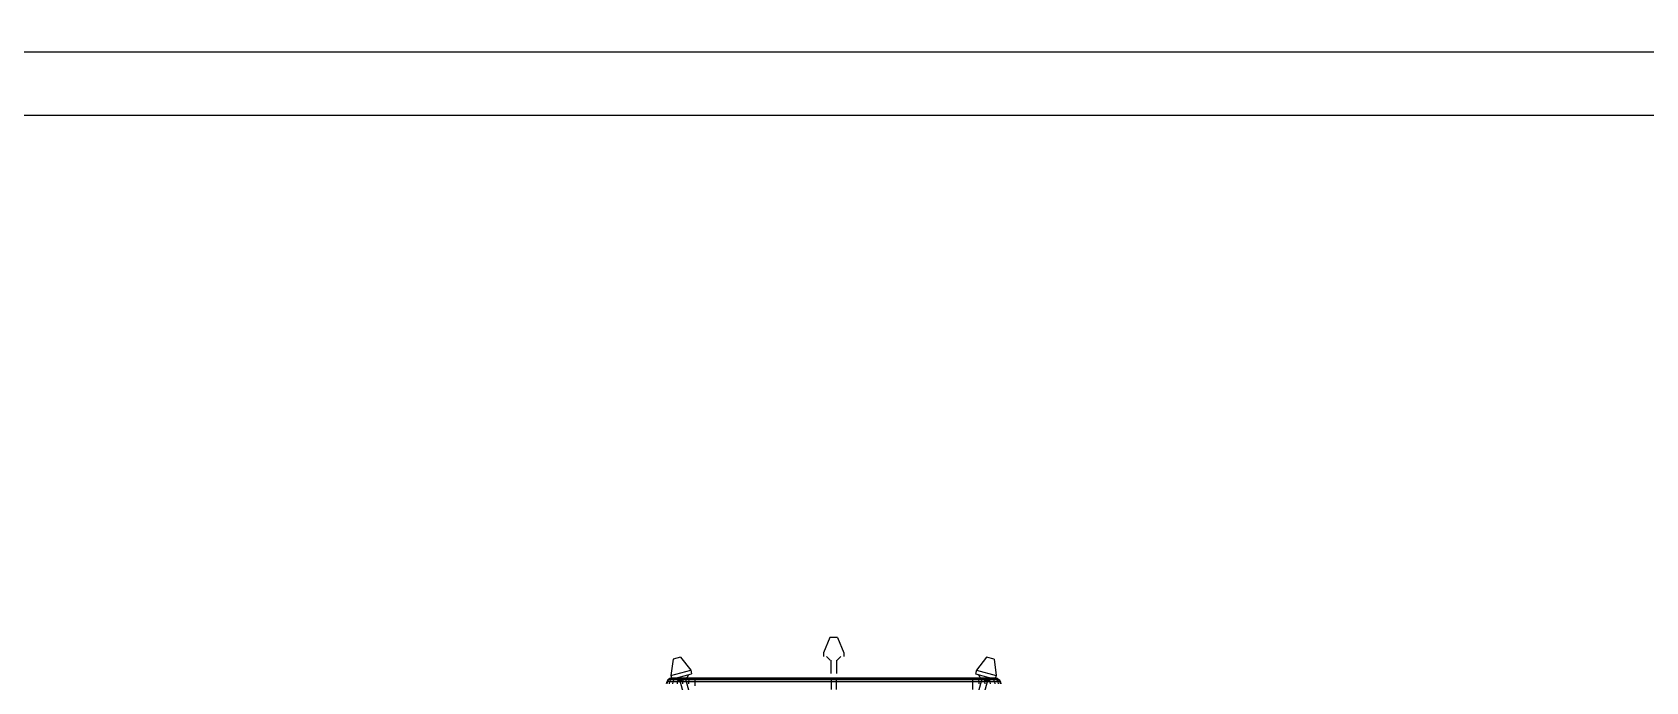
# Model space of a CAD drawing. Header units: metres. Extents: x 0 to 63075, y 0 to 44550.
# Drawn here: x 52216 to 53271, y 42014 to 42439 of the extents above; entities that cross this region are included whole.
import ezdxf

# ---------------------------------------------------------------- set-up
doc = ezdxf.new("R2010")
doc.units = ezdxf.units.M
doc.header["$LTSCALE"] = 75
for name, color, linetype in [('GSB', 7, 'Continuous'), ('ML6', 1, 'Continuous'), ('SDM', 7, 'Continuous'), ('SL1', 8, 'Continuous')]:
    doc.layers.add(name, color=color, linetype=linetype)
doc.styles.add('ROMANS', font='ROMANS.SHX')
doc.dimstyles.new('75___1-75', dxfattribs={"dimscale": 75, "dimtxt": 2.5, "dimasz": 2, "dimexe": 1.5, "dimexo": 1, "dimgap": 0.5, "dimtad": 1, "dimdec": 0, "dimzin": 12, "dimtxsty": 'ROMANS', "dimcen": 0, "dimclrd": 256, "dimclre": 256, "dimclrt": 3, "dimazin": 3, "dimtfac": 1, "dimtdec": 0, "dimtmove": 0, "dimatfit": 0, "dimfxl": 1, "dimlwd": -1, "dimlwe": -1, "dimarcsym": 0})

# ---------------------------------------------------------------- blocks, each defined once
blk = doc.blocks.new('A$C6bae614f')
at = {"layer": 'SL1'}
for p, q in [((349170.6, 57339.8), (379580.6, 57339.8)), ((349470.6, 57064.3), (379299.6, 57064.3)), ((365353.6, 54790.6), (365326, 54724.7)), ((365387.3, 54790.6), (365353.6, 54790.6)), ((365387.3, 54790.6), (365414.9, 54724.7)), ((364671.7, 54696.4), (364662, 54625.6)), ((364704.2, 54705.1), (364671.7, 54696.4)), ((364704.2, 54705.1), (364747.9, 54648.6)), ((365326, 54724.7), (365326, 54708.9)), ((365354.9, 54692.9), (365339, 54708.9)), ((365357.7, 54692.9), (365357.7, 54634.5)), ((365383.1, 54692.9), (365383.1, 54634.5)), ((365386, 54692.9), (365401.9, 54708.9)), ((365414.9, 54724.7), (365414.9, 54708.9)), ((366036.7, 54705.1), (365993, 54648.6)), ((366069.2, 54696.4), (366036.7, 54705.1)), ((366069.2, 54696.4), (366078.8, 54625.5)), ((364648.7, 54606.7), (364643.4, 54598.8)), ((364651.7, 54606.7), (364646.5, 54598.8)), ((364656.6, 54612), (364648.7, 54606.7)), ((366092.2, 54606.7), (364648.7, 54606.7)), ((364659.4, 54612), (364651.7, 54606.7)), ((364660.3, 54606.7), (364655.6, 54598.8)), ((364666, 54613.9), (364656.6, 54612)), ((366084.3, 54612), (364656.6, 54612)), ((364668.5, 54613.9), (364659.4, 54612)), ((364667.5, 54612), (364660.3, 54606.7)), ((364662, 54625.6), (364747.9, 54648.6)), ((364662, 54625.6), (364666.1, 54610.3)), ((366074.9, 54613.8), (364666, 54613.9)), ((364666.1, 54610.3), (364752, 54633.3)), ((364675.9, 54613.9), (364667.5, 54612)), ((364674.3, 54606.7), (364670.2, 54598.8)), ((364680.5, 54612), (364674.3, 54606.7)), ((364698.2, 54602.4), (364678.7, 54613.7)), ((364687.8, 54613.9), (364680.5, 54612)), ((364692.9, 54606.7), (364689.6, 54598.8)), ((364697.8, 54612), (364692.9, 54606.7)), ((364703.6, 54613.9), (364697.8, 54612)), ((364698.2, 54602.4), (364728.2, 54610.4)), ((364700.9, 54603.1), (364716.1, 54546.7)), ((364715.1, 54606.7), (364712.8, 54598.8)), ((364718.5, 54612), (364715.1, 54606.7)), ((364722.6, 54613.9), (364718.5, 54612)), ((364725.5, 54609.7), (364740.6, 54553.3)), ((364728.2, 54610.4), (364739.5, 54630)), ((364739.9, 54606.7), (364738.7, 54598.8)), ((364741.6, 54612), (364739.9, 54606.7)), ((364743.7, 54613.9), (364741.6, 54612)), ((364747.9, 54648.6), (364752, 54633.3)), ((364766, 54613.9), (364766, 54606.7)), ((364766, 54606.7), (364766, 54598.8)), ((365359.8, 54616.7), (365359.8, 54564.8)), ((365381.1, 54616.7), (365381.1, 54564.8)), ((365974.9, 54613.8), (365974.9, 54612)), ((365974.9, 54612), (365974.9, 54606.7)), ((365974.9, 54606.7), (365974.9, 54565)), ((365993, 54648.6), (365988.9, 54633.3)), ((365988.9, 54633.3), (366074.7, 54610.3)), ((365993, 54648.6), (366078.8, 54625.5)), ((365997.2, 54613.8), (365999.2, 54612)), ((365999.2, 54612), (366001, 54606.7)), ((366015.4, 54609.6), (366000.3, 54553.2)), ((366001, 54606.7), (366002.2, 54598.8)), ((366012.7, 54610.4), (366001.4, 54629.9)), ((366012.7, 54610.4), (366042.7, 54602.3)), ((366018.3, 54613.8), (366022.4, 54612)), ((366022.4, 54612), (366025.8, 54606.7)), ((366040, 54603.1), (366024.8, 54546.6)), ((366025.8, 54606.7), (366028.1, 54598.8)), ((366037.3, 54613.8), (366043.1, 54612)), ((366042.7, 54602.3), (366062.2, 54613.6)), ((366043.1, 54612), (366048, 54606.7)), ((366048, 54606.7), (366051.3, 54598.8)), ((366053.1, 54613.8), (366060.4, 54612)), ((366060.4, 54612), (366066.6, 54606.7)), ((366065, 54613.8), (366073.4, 54612)), ((366066.6, 54606.7), (366070.7, 54598.8)), ((366072.4, 54613.8), (366081.5, 54612)), ((366073.4, 54612), (366080.6, 54606.7)), ((366078.8, 54625.5), (366074.7, 54610.3)), ((366074.9, 54613.8), (366084.3, 54612)), ((366080.6, 54606.7), (366085.3, 54598.8)), ((366081.5, 54612), (366089.2, 54606.7)), ((366084.3, 54612), (366092.2, 54606.7)), ((366089.2, 54606.7), (366094.4, 54598.8)), ((366092.2, 54606.7), (366097.5, 54598.8)), ((364643.4, 54598.8), (364641.6, 54589.5)), ((366097.5, 54598.8), (364643.4, 54598.8)), ((364646.5, 54598.8), (364644.7, 54589.5)), ((364655.6, 54598.8), (364653.9, 54589.5)), ((364670.2, 54598.8), (364668.7, 54589.5)), ((364689.6, 54598.8), (364688.4, 54589.5)), ((364712.8, 54598.8), (364712, 54589.5)), ((364738.7, 54598.8), (364738.3, 54589.5)), ((364766, 54598.8), (364766, 54580.2)), ((366002.2, 54598.8), (366002.6, 54589.4)), ((366028.1, 54598.8), (366028.9, 54589.4)), ((366051.3, 54598.8), (366052.5, 54589.4)), ((366070.7, 54598.8), (366072.2, 54589.4)), ((366085.3, 54598.8), (366087, 54589.4)), ((366094.4, 54598.8), (366096.2, 54589.4)), ((366097.5, 54598.8), (366099.3, 54589.4))]:
    blk.add_line(p, q, dxfattribs=at)
blk = doc.blocks.new('zw$15D4')
at = {"layer": 'ML6', "xscale": 0.2502808837766805, "yscale": 0.2502808837766805, "zscale": 0.2502808837766805}
blk.add_blockref('A$C6bae614f', (-85544.7, -3177.3), dxfattribs=at)

msp = doc.modelspace()

# ---------------------------------------------------------------- block references
at = {"layer": 'GSB', "xscale": 0.6000000000000068, "yscale": 0.6000000000000068, "zscale": 0.6000000000000068}
msp.add_blockref('zw$15D4', (49200, 35721.6), dxfattribs=at)

# ---------------------------------------------------------------- leaders
at = {"layer": 'SDM'}
msp.add_leader([(52766.7, 37891.9), (59453.1, 42438.7), (62243.4, 42438.7)], dimstyle='75___1-75', override={"dimtad": 0}, dxfattribs=at)

doc.saveas('drawing.dxf')
